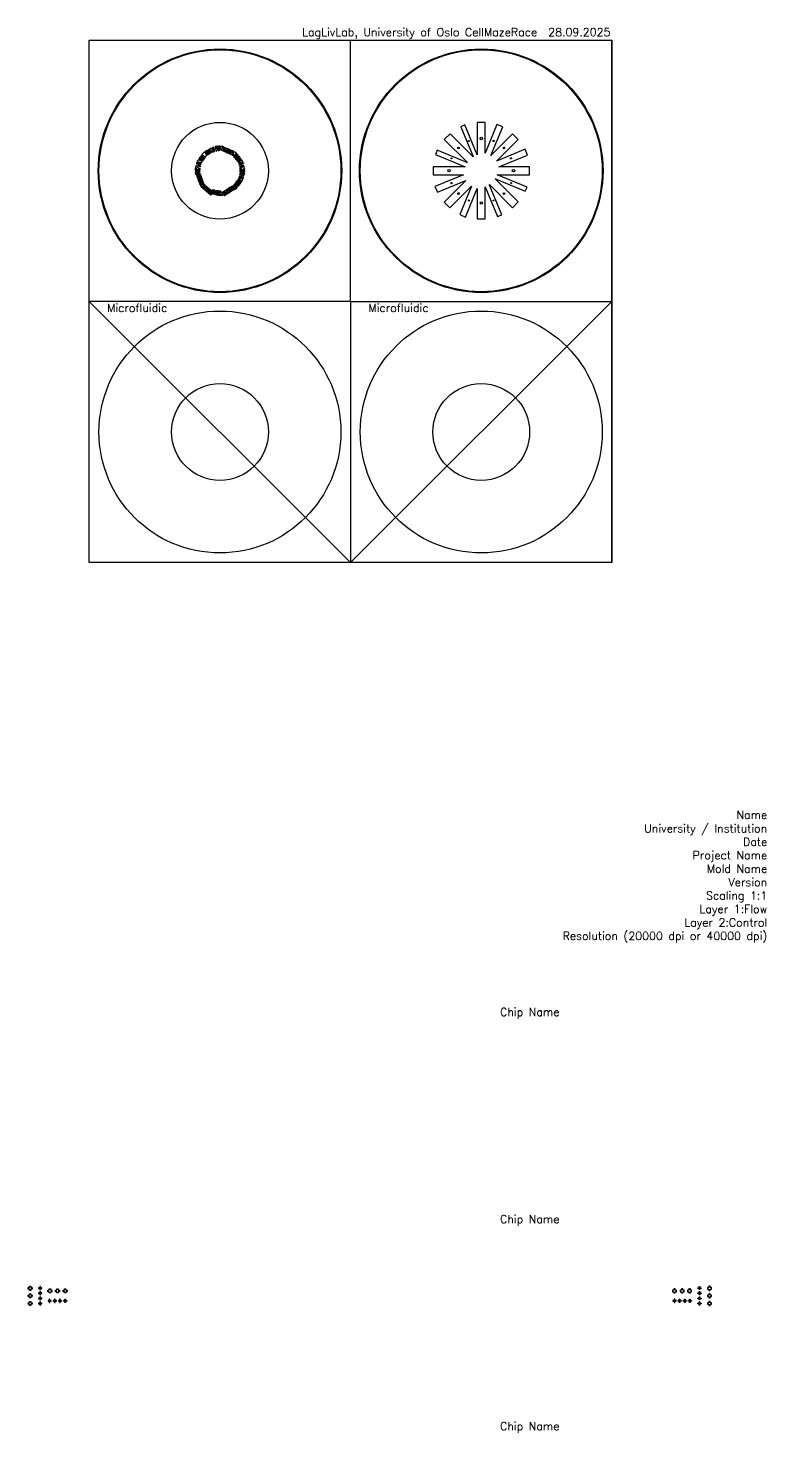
# Model space of a CAD drawing. Extents: x 6856 to 201593, y 33740 to 394177.
# Drawn here: x 109981 to 201593, y 33740 to 207962 of the extents above; entities that cross this region are included whole.
import ezdxf

# ---------------------------------------------------------------- set-up
doc = ezdxf.new("R2010")
doc.units = 13
doc.header["$MEASUREMENT"] = 0
doc.layers.add('Flow', color=7, linetype='Continuous')
doc.styles.add('Title', font='complex.shx', dxfattribs={"height": 1000})

msp = doc.modelspace()

# ---------------------------------------------------------------- linework, layer by layer
at = {"layer": 'Flow'}
for p, q in [((117572, 204472), (117572, 206472)), ((149972, 174072), (149972, 206472)), ((182372, 141672), (182372, 206472)), ((170061, 194868), (170768, 194161)), ((133547, 192987), (133587, 192987)), ((133775, 193017), (133835, 193017)), ((133855, 193269), (133855, 193143)), ((135669, 191818), (135668, 191817)), ((135703, 191775), (135701, 191773)), ((136327, 191776), (136236, 191896)), ((136408, 191668), (136408, 191669)), ((136408, 191668), (136425, 191647)), ((136424, 191646), (136425, 191647)), ((130773, 190168), (130899, 190168)), ((130997, 190889), (130997, 190889)), ((131025, 190247), (131025, 190187)), ((131055, 190475), (131055, 190436)), ((136489, 190475), (136489, 190436)), ((136520, 190247), (136520, 190187)), ((136771, 190168), (136645, 190168)), ((131322, 188659), (131263, 188636)), ((131402, 189501), (131461, 189524)), ((132166, 188203), (132206, 188252)), ((135669, 188726), (135668, 188727)), ((135685, 188748), (135685, 188749)), ((135703, 188769), (135701, 188770)), ((136327, 188768), (136236, 188648)), ((136408, 188876), (136408, 188875)), ((136424, 188898), (136425, 188897)), ((132512, 187431), (132472, 187383)), ((133547, 187557), (133587, 187557)), ((133775, 187527), (133835, 187527)), ((133855, 187275), (133855, 187401)), ((149972, 174072), (117572, 174072)), ((117572, 174072), (149972, 141672)), ((149972, 174072), (149972, 141672)), ((149972, 174072), (182372, 174072)), ((149972, 141672), (182372, 174072))]:
    msp.add_line(p, q, dxfattribs=at)
for points in [[(117572, 206472), (182372, 206472), (182372, 141672), (117572, 141672)], [(131321, 191942), (131321, 191942), (131403, 191885), (131327, 191776), (131245, 191833)], [(131545, 191435), (131526, 191408), (131341, 191536), (131317, 191553), (131432, 191717), (131456, 191700), (131360, 191564)], [(131627, 192121), (131560, 192026), (131526, 192050), (131507, 192022), (131420, 192083), (131506, 192206)], [(132035, 192405), (131916, 192596), (131887, 192578), (132007, 192387), (132023, 192362), (132192, 192468), (132176, 192493)], [(132298, 192276), (132411, 192347), (132411, 192347), (132358, 192432), (132245, 192361)], [(132684, 192518), (132606, 192643), (132507, 192581), (132529, 192546), (132501, 192528), (132557, 192438)], [(133607, 193312), (133607, 193259), (133672, 193259), (133672, 193216), (133641, 193216), (133641, 193150), (133530, 193150), (133530, 193222), (133575, 193222), (133575, 193288), (133528, 193288), (133528, 193307)], [(133617, 193312), (133617, 193269), (133682, 193269), (133682, 193206), (133651, 193206), (133651, 193089), (133703, 193089), (133703, 193145), (133845, 193145), (133845, 193260), (133806, 193260), (133806, 193165), (133738, 193165), (133738, 193316)], [(133874, 193315), (134082, 193303), (134112, 193289), (134099, 193260), (134104, 193258), (134105, 193261), (134124, 193252), (134121, 193245), (134119, 193246), (134113, 193233), (134111, 193234), (134100, 193208), (134096, 193210), (134077, 193168), (134074, 193169), (134045, 193105), (134036, 193109), (134004, 193036), (133997, 193040), (133959, 192954), (133955, 192956), (133923, 192885), (133919, 192887), (133897, 192838), (133878, 192846), (133641, 192769), (133641, 192830), (133721, 192830), (133721, 192893), (133835, 192893), (133835, 193017), (133776, 193017), (133776, 193135), (133855, 193135), (133855, 193270), (133796, 193270), (133796, 193175), (133748, 193175), (133748, 193316)], [(133982, 192822), (134254, 192701), (134246, 192682), (133974, 192804)], [(134139, 193277), (134117, 193287), (134106, 193264), (134125, 193255), (134127, 193260), (134130, 193258)], [(134159, 193200), (134156, 193193), (134119, 193210), (134122, 193217)], [(134123, 193220), (134161, 193203), (134167, 193217), (134128, 193235), (134125, 193228), (134126, 193227)], [(134185, 193257), (134164, 193266), (134150, 193234), (134145, 193236), (134147, 193240), (134131, 193248), (134128, 193242), (134131, 193241), (134129, 193238), (134168, 193220)], [(134159, 193268), (134142, 193276), (134133, 193257), (134135, 193256), (134132, 193251), (134148, 193243)], [(134336, 192642), (134367, 192710), (134307, 192737), (134277, 192669)], [(134390, 192700), (134457, 192670), (134427, 192602), (134359, 192632)], [(134516, 192741), (134539, 192731), (134511, 192667), (134534, 192657), (134562, 192720), (134583, 192710), (134517, 192562), (134449, 192592)], [(134686, 193034), (134737, 193011), (134723, 192982), (134724, 192982), (134718, 192968), (134667, 192991)], [(134697, 192482), (134675, 192492), (134685, 192515), (134704, 192507), (134702, 192502), (134705, 192501)], [(134717, 192473), (134700, 192480), (134708, 192499), (134710, 192499), (134712, 192504), (134728, 192497)], [(134743, 192461), (134722, 192471), (134736, 192503), (134732, 192505), (134730, 192500), (134714, 192508), (134716, 192513), (134719, 192512), (134720, 192516), (134759, 192498)], [(134746, 193010), (134725, 192963), (134721, 192965), (134742, 193012)], [(134729, 192532), (134766, 192515), (134760, 192501), (134721, 192519), (134724, 192525), (134726, 192524)], [(134753, 193006), (134731, 192958), (134728, 192960), (134749, 193008)], [(134768, 192518), (134771, 192526), (134734, 192542), (134730, 192535)], [(134758, 193003), (134738, 192957), (134735, 192959), (134755, 193004)], [(134764, 192999), (134745, 192956), (134741, 192957), (134761, 193001)], [(134930, 192903), (135202, 192782), (135211, 192800), (134938, 192922)], [(135301, 192760), (135271, 192692), (135211, 192719), (135241, 192787)], [(135244, 192238), (135295, 192216), (135308, 192245), (135308, 192245), (135315, 192259), (135263, 192282)], [(135294, 192682), (135361, 192652), (135391, 192720), (135324, 192750)], [(135301, 192210), (135322, 192257), (135318, 192258), (135297, 192211)], [(135309, 192208), (135331, 192255), (135327, 192257), (135306, 192209)], [(135316, 192205), (135336, 192251), (135333, 192252), (135312, 192207)], [(135322, 192204), (135341, 192247), (135338, 192248), (135319, 192205)], [(135348, 192561), (135371, 192550), (135399, 192613), (135422, 192603), (135394, 192541), (135416, 192531), (135482, 192680), (135414, 192710)], [(135496, 192044), (135592, 192117), (135570, 192146), (135589, 192161), (135620, 192120), (135696, 192177), (135681, 192196), (135706, 192215), (135746, 192162), (135694, 192123), (135723, 192086), (135687, 192059), (135664, 192090), (135628, 192063), (135656, 192026), (135616, 191995), (135639, 191965), (135586, 191925)], [(130730, 190406), (130773, 190406), (130773, 190341), (130836, 190341), (130836, 190372), (130952, 190372), (130952, 190320), (130897, 190320), (130897, 190178), (130781, 190178), (130781, 190217), (130877, 190217), (130877, 190285), (130726, 190285)], [(131272, 190149), (131273, 190382), (131212, 190382), (131212, 190301), (131149, 190301), (131149, 190187), (131025, 190187), (131025, 190247), (130907, 190247), (130907, 190168), (130771, 190168), (130771, 190227), (130867, 190227), (130867, 190275), (130726, 190275), (130727, 190149)], [(130730, 190416), (130783, 190416), (130783, 190351), (130826, 190351), (130826, 190382), (130892, 190382), (130892, 190493), (130820, 190493), (130820, 190447), (130754, 190447), (130754, 190494), (130735, 190494)], [(131222, 189906), (131051, 189841), (131080, 189767), (131082, 189768), (131092, 189741), (131212, 189787), (131221, 189763), (131221, 189763), (131249, 189689), (131356, 189730), (131318, 189829), (131260, 189806)], [(136264, 190475), (136489, 190475), (136489, 190436), (136531, 190436), (136531, 190320), (136582, 190320), (136582, 190382), (136642, 190382), (136642, 190503), (136734, 190503), (136734, 190457), (136780, 190457), (136780, 190504), (136808, 190504), (136802, 190569), (136772, 190738), (136759, 190791), (136415, 190652), (136237, 190609), (136249, 190560), (136261, 190512)], [(136815, 190406), (136772, 190406), (136772, 190341), (136708, 190341), (136708, 190372), (136592, 190372), (136592, 190320), (136648, 190320), (136648, 190178), (136763, 190178), (136763, 190217), (136667, 190217), (136667, 190285), (136818, 190285)], [(136814, 190416), (136762, 190416), (136762, 190351), (136718, 190351), (136718, 190382), (136652, 190382), (136652, 190493), (136724, 190493), (136724, 190447), (136790, 190447), (136790, 190494), (136809, 190494)], [(130887, 189694), (131056, 189758), (131027, 189832), (130859, 189768)], [(130900, 189661), (130897, 189667), (130964, 189693), (130977, 189659), (130888, 189625), (130878, 189653)], [(130918, 189614), (130984, 189639), (130988, 189630), (130987, 189630), (130997, 189605), (130997, 189605), (130997, 189605), (131020, 189614), (131020, 189614), (131099, 189644), (131126, 189573), (130936, 189501), (130923, 189534), (130945, 189542)], [(131226, 189681), (131226, 189680), (131233, 189661), (131363, 189711), (131370, 189693), (131393, 189701), (131402, 189678), (131411, 189654), (131421, 189627), (131460, 189523), (131402, 189501), (131363, 189604), (130955, 189449), (130945, 189477), (131352, 189631), (131343, 189655), (131152, 189583), (131101, 189717), (131198, 189754)], [(131014, 189359), (131183, 189423), (131154, 189498), (130986, 189434)], [(131066, 189731), (130987, 189701), (131010, 189639), (131089, 189669)], [(131005, 189319), (131015, 189291), (131018, 189292), (131104, 189324), (131091, 189358), (131024, 189333), (131027, 189327)], [(131045, 189280), (131111, 189305), (131115, 189296), (131114, 189295), (131124, 189271), (131124, 189271), (131124, 189271), (131147, 189280), (131147, 189280), (131226, 189310), (131253, 189239), (131063, 189166), (131050, 189200), (131072, 189208)], [(131193, 189397), (131114, 189367), (131138, 189304), (131216, 189334)], [(131188, 189081), (131358, 189146), (131387, 189071), (131384, 189071), (131394, 189044), (131274, 188998), (131283, 188974), (131283, 188974), (131311, 188901), (131205, 188860), (131167, 188959), (131226, 188981)], [(131349, 189572), (131178, 189507), (131207, 189433), (131209, 189434), (131219, 189407), (131339, 189453), (131348, 189429), (131348, 189429), (131376, 189355), (131483, 189395), (131445, 189494), (131387, 189472)], [(131334, 188909), (131335, 188910), (131342, 188891), (131212, 188841), (131219, 188823), (131196, 188814), (131205, 188791), (131214, 188767), (131225, 188740), (131264, 188637), (131322, 188659), (131283, 188762), (131691, 188917), (131680, 188944), (131273, 188789), (131263, 188813), (131454, 188886), (131403, 189020), (131306, 188983)], [(131315, 188747), (131485, 188811), (131514, 188737), (131511, 188736), (131521, 188710), (131401, 188664), (131410, 188640), (131410, 188640), (131438, 188566), (131332, 188526), (131294, 188625), (131353, 188647)], [(131822, 188569), (131807, 188609), (131400, 188455), (131391, 188479), (131582, 188551), (131530, 188686), (131433, 188649), (131461, 188575), (131462, 188575), (131469, 188556), (131339, 188507), (131346, 188489), (131323, 188480), (131357, 188392), (131504, 188185), (131527, 188166), (131805, 188502), (131890, 188431), (131930, 188480), (131845, 188550)], [(131579, 189144), (131411, 189080), (131382, 189155), (131551, 189219)], [(131421, 189054), (131500, 189084), (131523, 189021), (131445, 188991)], [(131609, 189065), (131543, 189040), (131546, 189030), (131547, 189030), (131556, 189005), (131556, 189005), (131556, 189005), (131533, 188997), (131533, 188997), (131454, 188967), (131481, 188896), (131671, 188968), (131658, 189001), (131636, 188993)], [(131706, 188810), (131538, 188746), (131509, 188821), (131678, 188885)], [(131591, 189112), (131589, 189118), (131522, 189093), (131535, 189059), (131624, 189092), (131613, 189120)], [(131548, 188720), (131627, 188750), (131651, 188687), (131572, 188657)], [(131623, 188117), (131738, 188256), (131677, 188306), (131562, 188168)], [(131736, 188730), (131670, 188705), (131673, 188696), (131674, 188696), (131683, 188671), (131683, 188671), (131683, 188671), (131660, 188662), (131660, 188662), (131581, 188632), (131608, 188561), (131798, 188633), (131785, 188667), (131763, 188658)], [(131740, 188786), (131751, 188758), (131748, 188757), (131662, 188725), (131649, 188758), (131716, 188784), (131718, 188778)], [(131689, 188063), (131734, 188117), (131742, 188111), (131742, 188111), (131762, 188094), (131762, 188094), (131762, 188094), (131778, 188113), (131778, 188113), (131832, 188178), (131890, 188129), (131761, 187973), (131733, 187996), (131748, 188014)], [(131809, 188467), (131693, 188326), (131754, 188275), (131756, 188277), (131778, 188259), (131860, 188358), (131879, 188342), (131879, 188342), (131940, 188292), (132013, 188379), (131931, 188447), (131891, 188399)], [(131760, 188238), (131706, 188172), (131757, 188130), (131811, 188195)], [(131925, 188273), (131924, 188272), (131940, 188259), (132029, 188366), (132043, 188354), (132059, 188373), (132078, 188357), (132098, 188340), (132120, 188322), (132205, 188251), (132166, 188203), (132081, 188274), (131802, 187938), (131780, 187957), (132058, 188292), (132039, 188309), (131908, 188151), (131797, 188243), (131864, 188323)], [(132085, 188239), (131968, 188098), (132030, 188047), (132031, 188049), (132053, 188031), (132135, 188130), (132155, 188114), (132155, 188114), (132216, 188063), (132288, 188151), (132207, 188219), (132167, 188171)], [(134773, 188025), (135027, 188182), (135016, 188199), (134763, 188042)], [(135100, 188251), (135139, 188188), (135084, 188153), (135044, 188217)], [(135161, 188201), (135223, 188240), (135184, 188303), (135121, 188264)], [(135291, 188177), (135313, 188191), (135277, 188250), (135298, 188263), (135334, 188205), (135354, 188217), (135268, 188355), (135205, 188316)], [(135496, 188500), (135592, 188427), (135570, 188398), (135589, 188383), (135620, 188424), (135696, 188366), (135681, 188348), (135706, 188329), (135746, 188381), (135694, 188421), (135723, 188458), (135687, 188485), (135664, 188454), (135628, 188481), (135656, 188518), (135616, 188549), (135639, 188579), (135586, 188619)], [(131650, 188095), (131645, 188099), (131690, 188154), (131718, 188131), (131658, 188058), (131635, 188077)], [(131898, 187889), (132013, 188027), (131952, 188078), (131837, 187940)], [(131910, 187848), (131933, 187829), (131935, 187832), (131994, 187902), (131966, 187926), (131920, 187871), (131925, 187867)], [(131964, 187835), (132009, 187889), (132017, 187883), (132017, 187882), (132037, 187866), (132038, 187866), (132038, 187866), (132053, 187885), (132053, 187885), (132107, 187950), (132166, 187901), (132036, 187745), (132009, 187768), (132024, 187786)], [(132035, 188009), (131981, 187944), (132033, 187902), (132087, 187967)], [(132187, 187732), (132303, 187873), (132364, 187822), (132363, 187820), (132385, 187802), (132303, 187703), (132322, 187686), (132322, 187686), (132383, 187636), (132310, 187548), (132229, 187616), (132269, 187664)], [(132496, 187980), (132381, 187842), (132320, 187892), (132434, 188031)], [(132399, 187655), (132399, 187656), (132415, 187643), (132326, 187535), (132341, 187523), (132325, 187504), (132345, 187488), (132365, 187472), (132387, 187453), (132472, 187383), (132512, 187431), (132427, 187502), (132705, 187837), (132682, 187855), (132405, 187520), (132385, 187536), (132515, 187694), (132404, 187785), (132338, 187705)], [(132403, 187824), (132456, 187889), (132508, 187846), (132454, 187781)], [(132462, 187504), (132579, 187644), (132640, 187594), (132638, 187592), (132660, 187574), (132578, 187475), (132598, 187458), (132598, 187458), (132659, 187408), (132586, 187320), (132504, 187388), (132544, 187436)], [(132522, 187958), (132517, 187962), (132472, 187907), (132500, 187884), (132560, 187957), (132538, 187976)], [(132561, 187926), (132516, 187871), (132524, 187865), (132524, 187865), (132544, 187848), (132544, 187848), (132544, 187848), (132528, 187829), (132528, 187829), (132475, 187764), (132533, 187715), (132663, 187872), (132635, 187895), (132620, 187876)], [(132771, 187752), (132656, 187614), (132595, 187664), (132710, 187803)], [(133454, 187244), (133382, 187251), (133329, 187264), (133468, 187607), (133511, 187786), (133547, 187782), (133547, 187557), (133586, 187557), (133586, 187515), (133703, 187515), (133703, 187464), (133641, 187464), (133641, 187404), (133520, 187404), (133520, 187312), (133565, 187312), (133565, 187266), (133518, 187266), (133518, 187238)], [(134019, 187581), (133998, 187568), (134012, 187546), (134029, 187557), (134027, 187562), (134030, 187563)], [(134038, 187593), (134022, 187583), (134032, 187565), (134034, 187566), (134037, 187561), (134052, 187570)], [(134061, 187607), (134042, 187595), (134061, 187566), (134056, 187563), (134054, 187567), (134039, 187558), (134042, 187552), (134044, 187554), (134046, 187551), (134083, 187573)], [(134057, 187536), (134092, 187557), (134084, 187570), (134048, 187548), (134052, 187542), (134053, 187543)], [(134094, 187555), (134098, 187548), (134064, 187526), (134059, 187533)], [(134307, 187195), (134560, 187353), (134571, 187335), (134318, 187178)], [(134528, 187897), (134575, 187926), (134592, 187898), (134592, 187899), (134601, 187886), (134553, 187856)], [(134655, 187387), (134616, 187450), (134560, 187416), (134600, 187353)], [(134581, 187933), (134608, 187889), (134604, 187887), (134577, 187930)], [(134588, 187936), (134616, 187892), (134612, 187889), (134585, 187934)], [(134594, 187939), (134621, 187897), (134617, 187895), (134591, 187937)], [(134600, 187941), (134625, 187901), (134622, 187899), (134597, 187940)], [(134637, 187464), (134700, 187502), (134739, 187439), (134676, 187400)], [(134674, 187591), (134696, 187605), (134733, 187546), (134754, 187559), (134718, 187617), (134738, 187630), (134823, 187491), (134760, 187452)], [(134990, 187595), (134970, 187582), (134956, 187604), (134974, 187615), (134977, 187611), (134979, 187613)], [(135000, 187674), (134996, 187681), (134961, 187659), (134966, 187653)], [(134967, 187650), (135002, 187671), (135010, 187658), (134974, 187636), (134970, 187642), (134972, 187643)], [(135033, 187621), (135014, 187610), (134995, 187639), (134991, 187637), (134994, 187633), (134979, 187623), (134975, 187629), (134978, 187630), (134976, 187633), (135012, 187656)], [(135010, 187607), (134993, 187597), (134982, 187614), (134984, 187615), (134981, 187621), (134995, 187630)], [(135500, 187911), (135547, 187940), (135530, 187967), (135530, 187967), (135522, 187980), (135475, 187951)], [(135556, 187942), (135528, 187986), (135525, 187983), (135552, 187940)], [(135562, 187947), (135534, 187992), (135531, 187989), (135558, 187945)], [(135567, 187951), (135541, 187993), (135538, 187992), (135564, 187949)], [(135572, 187955), (135547, 187996), (135544, 187994), (135569, 187953)], [(110321, 51759), (110481, 51759), (110481, 51579), (110321, 51579), (110321, 51419), (110141, 51419), (110141, 51579), (109981, 51579), (109981, 51759), (110141, 51759), (110141, 51919), (110321, 51919)], [(110321, 50819), (110481, 50819), (110481, 50639), (110321, 50639), (110321, 50479), (110141, 50479), (110141, 50639), (109981, 50639), (109981, 50819), (110141, 50819), (110141, 50979), (110321, 50979)], [(111431, 51748), (111271, 51748), (111271, 51668), (111431, 51668), (111431, 51508), (111511, 51508), (111511, 51668), (111670, 51668), (111670, 51748), (111511, 51748), (111511, 51908), (111431, 51908)], [(111431, 51108), (111271, 51108), (111271, 51028), (111431, 51028), (111431, 50868), (111511, 50868), (111511, 51028), (111670, 51028), (111670, 51108), (111511, 51108), (111511, 51268), (111431, 51268)], [(111431, 50468), (111271, 50468), (111271, 50388), (111431, 50388), (111431, 50228), (111511, 50228), (111511, 50388), (111670, 50388), (111670, 50468), (111511, 50468), (111511, 50628), (111431, 50628)], [(112603, 51434), (112603, 51594), (112783, 51594), (112783, 51434), (112943, 51434), (112943, 51254), (112783, 51254), (112783, 51094), (112603, 51094), (112603, 51254), (112443, 51254), (112443, 51434)], [(113543, 51434), (113543, 51594), (113723, 51594), (113723, 51434), (113883, 51434), (113883, 51254), (113723, 51254), (113723, 51094), (113543, 51094), (113543, 51254), (113383, 51254), (113383, 51434)], [(114483, 51434), (114483, 51594), (114662, 51594), (114662, 51434), (114822, 51434), (114822, 51254), (114662, 51254), (114662, 51094), (114483, 51094), (114483, 51254), (114323, 51254), (114323, 51434)], [(190223, 51434), (190223, 51594), (190043, 51594), (190043, 51434), (189883, 51434), (189883, 51254), (190043, 51254), (190043, 51094), (190223, 51094), (190223, 51254), (190383, 51254), (190383, 51434)], [(191163, 51434), (191163, 51594), (190983, 51594), (190983, 51434), (190823, 51434), (190823, 51254), (190983, 51254), (190983, 51094), (191163, 51094), (191163, 51254), (191323, 51254), (191323, 51434)], [(192103, 51434), (192103, 51594), (191923, 51594), (191923, 51434), (191763, 51434), (191763, 51254), (191923, 51254), (191923, 51094), (192103, 51094), (192103, 51254), (192263, 51254), (192263, 51434)], [(193275, 51748), (193435, 51748), (193435, 51668), (193275, 51668), (193275, 51508), (193195, 51508), (193195, 51668), (193035, 51668), (193035, 51748), (193195, 51748), (193195, 51908), (193275, 51908)], [(193275, 51108), (193435, 51108), (193435, 51028), (193275, 51028), (193275, 50868), (193195, 50868), (193195, 51028), (193035, 51028), (193035, 51108), (193195, 51108), (193195, 51268), (193275, 51268)], [(193275, 50468), (193435, 50468), (193435, 50388), (193275, 50388), (193275, 50228), (193195, 50228), (193195, 50388), (193035, 50388), (193035, 50468), (193195, 50468), (193195, 50628), (193275, 50628)], [(194385, 51759), (194225, 51759), (194225, 51579), (194385, 51579), (194385, 51419), (194565, 51419), (194565, 51579), (194725, 51579), (194725, 51759), (194565, 51759), (194565, 51919), (194385, 51919)], [(194385, 50819), (194225, 50819), (194225, 50639), (194385, 50639), (194385, 50479), (194565, 50479), (194565, 50639), (194725, 50639), (194725, 50819), (194565, 50819), (194565, 50979), (194385, 50979)], [(110321, 49879), (110481, 49879), (110481, 49699), (110321, 49699), (110321, 49539), (110141, 49539), (110141, 49699), (109981, 49699), (109981, 49879), (110141, 49879), (110141, 50039), (110321, 50039)], [(111431, 49828), (111271, 49828), (111271, 49748), (111431, 49748), (111431, 49588), (111511, 49588), (111511, 49748), (111670, 49748), (111670, 49828), (111511, 49828), (111511, 49988), (111431, 49988)], [(112693, 50153), (112693, 50313), (112613, 50313), (112613, 50153), (112453, 50153), (112453, 50073), (112613, 50073), (112613, 49913), (112693, 49913), (112693, 50073), (112853, 50073), (112853, 50153)], [(113333, 50153), (113333, 50313), (113253, 50313), (113253, 50153), (113093, 50153), (113093, 50073), (113253, 50073), (113253, 49913), (113333, 49913), (113333, 50073), (113493, 50073), (113493, 50153)], [(113973, 50153), (113973, 50313), (113893, 50313), (113893, 50153), (113733, 50153), (113733, 50073), (113893, 50073), (113893, 49913), (113973, 49913), (113973, 50073), (114133, 50073), (114133, 50153)], [(114533, 50153), (114533, 50313), (114612, 50313), (114612, 50153), (114772, 50153), (114772, 50073), (114612, 50073), (114612, 49913), (114533, 49913), (114533, 50073), (114373, 50073), (114373, 50153)], [(190173, 50153), (190173, 50313), (190093, 50313), (190093, 50153), (189933, 50153), (189933, 50073), (190093, 50073), (190093, 49913), (190173, 49913), (190173, 50073), (190333, 50073), (190333, 50153)], [(190733, 50153), (190733, 50313), (190813, 50313), (190813, 50153), (190973, 50153), (190973, 50073), (190813, 50073), (190813, 49913), (190733, 49913), (190733, 50073), (190573, 50073), (190573, 50153)], [(191373, 50153), (191373, 50313), (191453, 50313), (191453, 50153), (191613, 50153), (191613, 50073), (191453, 50073), (191453, 49913), (191373, 49913), (191373, 50073), (191213, 50073), (191213, 50153)], [(192013, 50153), (192013, 50313), (192093, 50313), (192093, 50153), (192253, 50153), (192253, 50073), (192093, 50073), (192093, 49913), (192013, 49913), (192013, 50073), (191853, 50073), (191853, 50153)], [(193275, 49828), (193435, 49828), (193435, 49748), (193275, 49748), (193275, 49588), (193195, 49588), (193195, 49748), (193035, 49748), (193035, 49828), (193195, 49828), (193195, 49988), (193275, 49988)], [(194385, 49879), (194225, 49879), (194225, 49699), (194385, 49699), (194385, 49539), (194565, 49539), (194565, 49699), (194725, 49699), (194725, 49879), (194565, 49879), (194565, 50039), (194385, 50039)]]:
    msp.add_lwpolyline(points, close=True, dxfattribs=at)
for points in [[(162283, 185676), (164976, 188369), (163510, 184830), (164225, 184534), (165672, 188089), (165672, 184293), (166672, 184293), (166672, 188293), (168203, 184597), (168711, 184808), (167180, 188503), (167188, 188549), (170046, 185691), (170754, 186398), (167895, 189256), (167941, 189264), (171636, 187733), (171847, 188241), (168151, 189772), (172151, 189772), (172151, 190772), (168355, 190772), (171910, 192219), (171614, 192934), (168075, 191468), (170768, 194161), (170061, 194868), (167368, 192175), (168834, 195714), (168119, 196010), (166672, 192455), (166672, 196251), (165672, 196251), (165672, 192251), (164141, 195947), (163633, 195736), (165164, 192041), (165156, 191995), (162298, 194853), (161591, 194146), (164449, 191288), (164403, 191280), (160708, 192811), (160497, 192303), (164193, 190772), (160193, 190772), (160193, 189772), (163989, 189772), (160434, 188325), (160730, 187610), (164269, 189076), (161576, 186383), (162283, 185676), (161576, 186383)], [(131616, 191492), (131507, 191568), (131584, 191678), (131392, 191811), (131450, 191893), (131340, 191970), (131340, 191970), (131401, 192056), (131515, 191976), (131534, 192003), (131561, 191984), (131542, 191957), (131570, 191938), (131608, 191992), (131587, 192007), (131673, 192130), (131851, 192005), (131803, 191937), (131680, 192023), (131585, 191887), (131557, 191906), (131491, 191810), (131613, 191724), (131661, 191792), (131689, 191773), (131646, 191712), (131729, 191653), (131616, 191492)], [(131948, 192647), (132037, 192505), (132150, 192576), (132256, 192407), (132199, 192371), (132270, 192258), (132085, 192142), (131988, 192023), (131748, 191681), (131692, 191720), (131735, 191781), (131653, 191839), (131605, 191770), (131537, 191818), (131566, 191859), (131593, 191840), (131688, 191977), (131811, 191891), (131897, 192014), (131665, 192176), (131646, 192149), (131525, 192233), (131578, 192310), (131820, 192566), (131948, 192647)], [(131976, 192664), (132047, 192551), (132160, 192622), (132284, 192425), (132369, 192478), (132440, 192365), (132440, 192365), (132529, 192421), (132455, 192539), (132483, 192557), (132465, 192585), (132437, 192567), (132419, 192595), (132476, 192631), (132489, 192610), (132616, 192689), (132501, 192873), (132430, 192829), (132510, 192701), (132369, 192613), (132387, 192585), (132288, 192523), (132208, 192650), (132279, 192694), (132261, 192722), (132197, 192682), (132143, 192769), (131976, 192664)], [(133547, 192762), (133547, 192987), (133586, 192987), (133586, 193029), (133703, 193029), (133703, 193079), (133641, 193079), (133641, 193140), (133520, 193140), (133520, 193232), (133565, 193232), (133565, 193278), (133518, 193278), (133518, 193306), (133454, 193300), (133329, 193280), (133468, 192937), (133511, 192758)], [(133631, 192768), (133631, 192840), (133711, 192840), (133711, 192903), (133825, 192903), (133825, 193007), (133776, 193007), (133776, 192947), (133654, 192947), (133654, 192891), (133586, 192891), (133586, 192977), (133557, 192977), (133557, 192763)], [(135852, 192085), (135807, 192051), (135789, 192074), (135779, 192066), (135770, 192059), (135760, 192072), (135696, 192023), (135659, 192072), (135646, 192061), (135680, 192016), (135647, 191991), (135671, 191959), (135601, 191905), (135612, 191891), (135656, 191834), (135746, 191902), (135717, 191940), (135827, 192023), (135851, 191991), (135910, 192036), (135875, 192082), (135907, 192106), (135862, 192166), (135882, 192181), (135905, 192150), (135925, 192165), (135947, 192136), (136014, 192187), (135969, 192247), (135902, 192196), (135869, 192239), (135863, 192234), (135879, 192213), (135829, 192176), (135849, 192150), (135819, 192127), (135852, 192084)], [(135685, 191796), (135784, 191871), (135807, 191841), (135839, 191865), (135816, 191896), (135858, 191927), (135880, 191898), (135921, 191930), (135899, 191959), (135951, 191998), (135973, 191970), (136016, 192003), (135962, 192073), (136006, 192107), (136037, 192066), (136081, 192099), (136027, 192172), (135907, 192081), (135942, 192035), (135847, 191962), (135827, 191988), (135756, 191934), (135780, 191902), (135669, 191818), (135685, 191795), (135685, 191796)], [(135766, 192371), (135835, 192423), (135954, 192267), (135896, 192223), (135864, 192265), (135836, 192244), (135854, 192219), (135816, 192190), (135783, 192234), (135753, 192211), (135681, 192306), (135707, 192325), (135746, 192274), (135799, 192315), (135762, 192365)], [(135702, 191775), (135778, 191832), (135796, 191809), (135869, 191864), (135847, 191893), (135855, 191899), (135877, 191870), (135942, 191919), (135960, 191933), (135942, 191956), (135948, 191960), (135965, 191938), (136049, 192002), (136005, 192060), (136013, 192067), (136041, 192031), (136099, 192076), (136223, 191912), (136146, 191853), (136074, 191947), (136043, 191924), (136093, 191857), (136069, 191839), (136091, 191810), (136043, 191773), (135973, 191864), (135958, 191853), (136019, 191772), (135987, 191747), (135938, 191811), (135888, 191774), (135927, 191722), (135893, 191696), (135854, 191746), (135770, 191682), (135701, 191773)], [(135772, 192160), (135750, 192189), (135778, 192210), (135818, 192158), (135787, 192134), (135822, 192088), (135803, 192074), (135750, 192144), (135772, 192160)], [(135766, 192371), (135760, 192366), (135762, 192365)], [(135849, 191723), (135779, 191670), (135898, 191514), (135956, 191558), (135924, 191600), (135952, 191622), (135971, 191597), (136009, 191626), (135976, 191670), (136006, 191693), (135934, 191787), (135908, 191768), (135947, 191716), (135893, 191676), (135856, 191725)], [(135849, 191723), (135854, 191727), (135856, 191725)], [(136101, 191564), (136146, 191598), (136128, 191621), (136138, 191629), (136147, 191636), (136138, 191648), (136202, 191697), (136165, 191745), (136179, 191756), (136214, 191710), (136247, 191735), (136271, 191704), (136341, 191757), (136352, 191743), (136395, 191684), (136306, 191616), (136277, 191654), (136167, 191571), (136191, 191539), (136132, 191495), (136098, 191540), (136066, 191516), (136021, 191576), (136001, 191560), (136024, 191530), (136004, 191514), (136026, 191486), (135959, 191434), (135913, 191494), (135981, 191545), (135948, 191588), (135954, 191593), (135970, 191572), (136020, 191609), (136039, 191584), (136069, 191607), (136101, 191564)], [(136424, 191646), (136326, 191571), (136348, 191541), (136316, 191517), (136293, 191547), (136251, 191516), (136273, 191487), (136231, 191455), (136209, 191484), (136158, 191445), (136179, 191416), (136136, 191384), (136082, 191454), (136038, 191421), (136069, 191380), (136025, 191346), (135970, 191418), (136090, 191509), (136125, 191463), (136220, 191536), (136201, 191561), (136272, 191615), (136296, 191584), (136408, 191668)], [(136050, 191660), (136028, 191689), (136000, 191668), (136040, 191615), (136071, 191639), (136106, 191593), (136124, 191608), (136071, 191677), (136050, 191661)], [(136236, 191896), (136139, 191822), (136117, 191851), (136098, 191837), (136129, 191796), (136054, 191739), (136040, 191758), (136015, 191739), (136055, 191686), (136106, 191726), (136135, 191688), (136170, 191715), (136146, 191746), (136182, 191773), (136210, 191736), (136251, 191767), (136274, 191737), (136327, 191776)], [(130728, 190139), (131272, 190139), (131274, 190110), (130729, 190110), (130729, 190139)], [(131280, 190475), (131055, 190475), (131055, 190436), (131013, 190436), (131013, 190320), (130962, 190320), (130962, 190382), (130902, 190382), (130902, 190503), (130810, 190503), (130810, 190457), (130764, 190457), (130764, 190504), (130736, 190504), (130742, 190569), (130772, 190738), (130785, 190791), (131129, 190652), (131307, 190609), (131295, 190560), (131284, 190512)], [(131284, 189989), (131294, 189961), (131334, 189858), (131275, 189836), (131236, 189939), (130828, 189784), (130817, 189812), (130742, 189932), (130737, 189990), (131284, 189990)], [(131274, 190392), (131202, 190392), (131202, 190311), (131139, 190311), (131139, 190197), (131035, 190197), (131035, 190247), (131095, 190247), (131095, 190369), (131151, 190369), (131151, 190436), (131065, 190436), (131065, 190465), (131279, 190465)], [(136261, 189990), (136807, 189990), (136802, 189932), (136784, 189855), (136771, 189801), (136427, 189941), (136249, 189984), (136261, 189990)], [(136270, 190392), (136342, 190392), (136342, 190311), (136406, 190311), (136406, 190197), (136510, 190197), (136510, 190247), (136449, 190247), (136449, 190369), (136393, 190369), (136393, 190436), (136479, 190436), (136479, 190465), (136265, 190465)], [(136817, 190139), (136272, 190139), (136270, 190110), (136815, 190110), (136815, 190139)], [(136817, 190275), (136817, 190149), (136272, 190149), (136271, 190382), (136332, 190382), (136332, 190301), (136396, 190301), (136396, 190187), (136520, 190187), (136520, 190247), (136638, 190247), (136638, 190168), (136773, 190168), (136773, 190227), (136677, 190227), (136677, 190275), (136819, 190275)], [(131087, 189102), (131072, 189142), (131479, 189297), (131470, 189321), (131279, 189249), (131228, 189383), (131325, 189420), (131353, 189346), (131353, 189346), (131360, 189327), (131490, 189376), (131497, 189358), (131520, 189367), (131553, 189279), (131564, 189251), (131156, 189096), (131195, 188993), (131136, 188971), (131097, 189074), (131086, 189102)], [(135618, 188383), (135595, 188354), (135571, 188372), (135521, 188306), (135489, 188330), (135561, 188424), (135483, 188483), (135380, 188366), (135451, 188197), (135532, 188197), (135666, 188004), (135826, 188109), (135742, 188173), (135780, 188223), (135746, 188249), (135707, 188198), (135657, 188235), (135706, 188300), (135673, 188325), (135612, 188244), (135596, 188255), (135666, 188347), (135617, 188384)], [(135852, 188459), (135807, 188493), (135789, 188470), (135779, 188478), (135770, 188485), (135760, 188472), (135696, 188521), (135659, 188472), (135646, 188483), (135680, 188528), (135647, 188553), (135671, 188585), (135601, 188639), (135612, 188652), (135656, 188710), (135746, 188642), (135717, 188604), (135827, 188521), (135851, 188552), (135910, 188508), (135875, 188462), (135907, 188438), (135862, 188378), (135882, 188363), (135905, 188394), (135925, 188379), (135947, 188408), (136014, 188357), (135969, 188297), (135902, 188348), (135869, 188305), (135863, 188310), (135879, 188331), (135829, 188368), (135849, 188394), (135819, 188416), (135852, 188460)], [(135669, 188726), (135685, 188748), (135784, 188673), (135807, 188703), (135839, 188678), (135816, 188648), (135858, 188617), (135880, 188645), (135921, 188614), (135899, 188585), (135951, 188546), (135973, 188574), (136016, 188541), (135962, 188471), (136006, 188437), (136037, 188478), (136081, 188445), (136027, 188372), (135907, 188463), (135942, 188509), (135847, 188581), (135827, 188556), (135756, 188610), (135780, 188642), (135669, 188726)], [(135766, 188173), (135835, 188121), (135954, 188277), (135896, 188321), (135864, 188279), (135836, 188300), (135854, 188325), (135816, 188354), (135783, 188310), (135753, 188333), (135681, 188238), (135707, 188218), (135746, 188270), (135799, 188229), (135762, 188179)], [(135701, 188770), (135770, 188862), (135854, 188798), (135893, 188848), (135927, 188822), (135888, 188770), (135938, 188733), (135987, 188797), (136019, 188772), (135958, 188691), (135973, 188679), (136043, 188771), (136091, 188734), (136069, 188705), (136093, 188686), (136043, 188620), (136074, 188597), (136146, 188691), (136223, 188632), (136099, 188468), (136041, 188513), (136013, 188477), (136005, 188484), (136049, 188542), (135965, 188606), (135948, 188584), (135942, 188588), (135960, 188611), (135942, 188624), (135877, 188674), (135855, 188645), (135847, 188651), (135869, 188680), (135796, 188735), (135778, 188712), (135702, 188769)], [(135772, 188384), (135750, 188355), (135778, 188334), (135818, 188386), (135787, 188410), (135822, 188455), (135803, 188470), (135750, 188400), (135772, 188384)], [(135766, 188173), (135760, 188178), (135762, 188179)], [(135849, 188821), (135779, 188874), (135898, 189030), (135956, 188986), (135924, 188944), (135952, 188922), (135971, 188947), (136009, 188918), (135976, 188874), (136006, 188851), (135934, 188756), (135908, 188776), (135947, 188827), (135893, 188868), (135856, 188819)], [(135849, 188821), (135854, 188817), (135856, 188819)], [(136101, 188980), (136146, 188946), (136128, 188923), (136138, 188915), (136147, 188908), (136138, 188896), (136202, 188847), (136165, 188799), (136179, 188788), (136214, 188834), (136247, 188809), (136271, 188840), (136341, 188787), (136352, 188801), (136395, 188860), (136306, 188928), (136277, 188889), (136167, 188973), (136191, 189005), (136132, 189049), (136098, 189004), (136066, 189028), (136021, 188968), (136001, 188983), (136024, 189014), (136004, 189029), (136026, 189058), (135959, 189109), (135913, 189050), (135981, 188999), (135948, 188956), (135954, 188951), (135970, 188972), (136020, 188934), (136039, 188960), (136069, 188937), (136101, 188980)], [(135970, 189126), (136090, 189035), (136125, 189081), (136220, 189008), (136201, 188983), (136272, 188929), (136296, 188960), (136408, 188876)], [(136050, 188884), (136028, 188855), (136000, 188876), (136040, 188929), (136071, 188905), (136106, 188951), (136124, 188936), (136071, 188867), (136050, 188883)], [(136236, 188648), (136139, 188721), (136117, 188692), (136098, 188707), (136129, 188748), (136054, 188805), (136040, 188786), (136015, 188805), (136055, 188858), (136106, 188818), (136135, 188856), (136170, 188829), (136146, 188798), (136182, 188771), (136210, 188808), (136251, 188777), (136274, 188807), (136327, 188768)], [(136424, 188898), (136326, 188973), (136348, 189002), (136316, 189027), (136293, 188997), (136251, 189028), (136273, 189057), (136231, 189089), (136209, 189060), (136158, 189099), (136179, 189128), (136136, 189160), (136082, 189090), (136038, 189123), (136069, 189164), (136025, 189198)], [(132089, 187701), (132056, 187729), (132334, 188064), (132314, 188080), (132184, 187923), (132073, 188015), (132139, 188095), (132200, 188045), (132199, 188044), (132215, 188031), (132304, 188138), (132319, 188126), (132334, 188145), (132407, 188085), (132430, 188066), (132151, 187730), (132236, 187659), (132196, 187611), (132111, 187681), (132088, 187700)], [(133607, 187232), (133607, 187285), (133672, 187285), (133672, 187328), (133641, 187328), (133641, 187394), (133530, 187394), (133530, 187322), (133575, 187322), (133575, 187256), (133528, 187256), (133528, 187237)], [(133631, 187776), (133631, 187704), (133711, 187704), (133711, 187641), (133825, 187641), (133825, 187537), (133776, 187537), (133776, 187597), (133654, 187597), (133654, 187653), (133586, 187653), (133586, 187567), (133557, 187567), (133557, 187781)], [(133617, 187232), (133617, 187275), (133682, 187275), (133682, 187338), (133651, 187338), (133651, 187454), (133703, 187454), (133703, 187399), (133845, 187399), (133845, 187283), (133806, 187283), (133806, 187379), (133738, 187379), (133738, 187228)], [(133641, 187775), (133641, 187714), (133721, 187714), (133721, 187651), (133835, 187651), (133835, 187527), (133776, 187527), (133776, 187409), (133855, 187409), (133855, 187273), (133796, 187273), (133796, 187369), (133748, 187369), (133748, 187228), (134082, 187241), (134112, 187255), (134099, 187283), (134104, 187285), (134105, 187283), (134124, 187292), (134121, 187299), (134119, 187298), (134113, 187311), (134111, 187310), (134100, 187336), (134096, 187334), (134077, 187376), (134074, 187375), (134045, 187439), (134036, 187435), (134004, 187508), (133997, 187504), (133959, 187589), (133955, 187588), (133923, 187659), (133919, 187657), (133897, 187706), (133874, 187774)]]:
    msp.add_lwpolyline(points, dxfattribs=at)
for points in [[(131537, 191669), (131373, 191784), (131335, 191729), (131226, 191806), (131101, 191627), (130945, 191457), (130936, 191418), (131025, 191397, 0.3636364), (131114, 191375), (131293, 191333, 0.3636364), (131382, 191311), (131471, 191290), (131480, 191329), (131510, 191340), (131597, 191465), (131461, 191560)], [(132791, 193151), (132812, 193062, 0.3636364), (132833, 192972), (132876, 192794, 0.3636364), (132898, 192705), (132919, 192616), (132962, 192626), (132946, 192693), (132914, 192827, 0.3636364), (132882, 192960), (132833, 193161)], [(133009, 193203), (133000, 193201), (132967, 193193), (132983, 193126), (133015, 192993, 0.3636364), (133048, 192859), (133096, 192658), (133128, 192666), (133138, 192669), (133095, 192847, 0.3636364), (133052, 193025)], [(133230, 193068, 0.3636364), (133273, 192890), (133316, 192711), (133365, 192723), (133322, 192901), (133290, 193271), (133236, 193258), (133188, 193246)], [(133631, 192768, 0.0073837), (133557, 192763, -0.0073837)], [(134195, 192968), (134306, 192918, 0.3550555), (134326, 192862), (134321, 192850), (134166, 192919), (134156, 192896), (134311, 192827), (134266, 192727), (133993, 192848), (133996, 192853), (133992, 192855), (134023, 192926), (134019, 192927), (134057, 193013), (134050, 193016), (134082, 193088), (134076, 193091), (134105, 193156), (134100, 193158), (134119, 193200), (134115, 193201), (134118, 193208), (134155, 193191), (134152, 193183), (134182, 193170), (134215, 193243), (134302, 193205), (134206, 192990), (134205, 192991)], [(134307, 193203), (134448, 193140), (134441, 193124), (134459, 193116), (134467, 193132), (134683, 193035), (134664, 192992), (134657, 192995), (134581, 192824), (134465, 192875), (134466, 192878), (134398, 192909, 0.1502849), (134386, 192934), (134435, 193046), (134428, 193049), (134458, 193115), (134443, 193122), (134413, 193055), (134405, 193059), (134356, 192949, 0.1991875), (134321, 192939), (134211, 192988)], [(134458, 192860), (134574, 192808), (134550, 192754), (134503, 192774), (134468, 192696), (134401, 192726), (134435, 192804), (134412, 192815), (134378, 192736), (134318, 192763), (134360, 192856, 0.237076), (134393, 192881), (134456, 192854)], [(134540, 192552), (134640, 192507), (134670, 192494), (134683, 192523), (134687, 192520), (134686, 192518), (134706, 192510), (134709, 192517), (134706, 192518), (134712, 192531), (134711, 192531), (134722, 192557), (134718, 192559), (134737, 192601), (134734, 192602), (134763, 192667), (134754, 192671), (134786, 192743), (134778, 192747), (134816, 192832), (134812, 192834), (134844, 192904), (134840, 192906), (134862, 192956), (134843, 192964), (134822, 192973), (134726, 192758), (134711, 192765), (134715, 192773), (134649, 192802), (134655, 192814), (134662, 192810), (134675, 192840, -0.7867726), (134696, 192918), (134708, 192945), (134670, 192962), (134572, 192743), (134616, 192723)], [(134807, 192980), (134720, 192785), (134667, 192808), (134680, 192838, 0.7855855), (134726, 192904), (134758, 192976), (134758, 192977), (134767, 192998)], [(134954, 192625), (134956, 192624), (134860, 192409), (134773, 192448), (134806, 192521), (134775, 192535), (134772, 192527), (134734, 192544), (134737, 192550), (134741, 192549), (134760, 192591), (134764, 192588), (134793, 192653), (134799, 192650), (134831, 192723), (134839, 192719), (134877, 192805), (134881, 192803), (134912, 192874), (134916, 192872), (134918, 192877), (135191, 192756), (135146, 192655), (134991, 192724), (134981, 192701), (135136, 192632), (135131, 192621, 0.3550555), (135076, 192598), (134964, 192648)], [(135013, 192360), (135006, 192344), (134865, 192407), (134960, 192622), (135071, 192573, 0.1991875), (135086, 192540), (135037, 192430), (135045, 192427), (135016, 192360), (135031, 192353), (135061, 192420), (135068, 192417), (135117, 192528, 0.1502849), (135144, 192536), (135213, 192506), (135214, 192509), (135330, 192457), (135254, 192286), (135260, 192283), (135241, 192240), (135025, 192336), (135032, 192352)], [(135361, 192527), (135315, 192548), (135349, 192626), (135282, 192656), (135247, 192578), (135224, 192588), (135259, 192667), (135199, 192693), (135158, 192600, -0.237076), (135161, 192558), (135224, 192530), (135221, 192524), (135337, 192472)], [(135618, 192161), (135595, 192190), (135571, 192172), (135521, 192238), (135489, 192214), (135561, 192120), (135483, 192061), (135380, 192178), (135476, 192393), (135461, 192400), (135457, 192392), (135392, 192421), (135387, 192409), (135394, 192406), (135381, 192376, 0.7867726), (135337, 192309), (135325, 192282), (135287, 192299), (135384, 192518), (135428, 192498), (135505, 192670), (135604, 192625), (135790, 192484), (135826, 192435), (135742, 192371), (135780, 192321), (135746, 192295), (135707, 192346), (135657, 192309), (135706, 192244), (135673, 192219), (135612, 192300), (135596, 192289), (135666, 192197)], [(135452, 192380), (135365, 192184), (135325, 192202), (135335, 192223), (135335, 192223), (135368, 192296, 0.7855855), (135386, 192374), (135399, 192403)], [(130795, 190830), (130807, 190884), (130819, 190932), (130997, 190889, -0.3636364), (131176, 190846), (131354, 190804), (131342, 190755), (131164, 190798)], [(131372, 191174), (131239, 191206, -0.3636364), (131105, 191238), (130971, 191270), (130904, 191286), (130915, 191329), (131004, 191308, -0.3636364), (131093, 191286), (131271, 191243, -0.3636364), (131360, 191222), (131449, 191201), (131439, 191158)], [(131279, 190465, 0.0073837), (131274, 190392, -0.0073837)], [(136172, 191174), (136306, 191206, 0.3636364), (136439, 191238), (136573, 191270), (136640, 191286), (136630, 191329), (136540, 191308, 0.3636364), (136451, 191286), (136273, 191243, 0.3636364), (136184, 191222), (136095, 191201), (136105, 191158)], [(136750, 190830), (136737, 190884), (136725, 190932), (136547, 190889, 0.3636364), (136369, 190846), (136190, 190804), (136202, 190755), (136380, 190798)], [(136270, 190392, 0.0073837), (136265, 190465, -0.0073837)], [(135326, 188170), (135283, 188143), (135238, 188216), (135175, 188177), (135220, 188104), (135199, 188091), (135154, 188163), (135099, 188129), (135152, 188043, -0.237076), (135189, 188022), (135247, 188058), (135250, 188052), (135358, 188119)], [(135499, 188162), (135612, 187980), (135575, 187957), (135563, 187977), (135563, 187977), (135521, 188045, 0.7855855), (135467, 188104), (135450, 188131)], [(136463, 189306, 0.3636364), (136552, 189285), (136641, 189263), (136652, 189306), (136585, 189322), (136451, 189354, 0.3636364), (136317, 189387), (136184, 189419), (136117, 189435), (136107, 189392), (136196, 189371, 0.3636364), (136285, 189349)], [(136202, 189789), (136380, 189746, 0.3636364), (136559, 189703), (136737, 189660), (136749, 189709), (136761, 189762), (136392, 189795), (136214, 189838)], [(133009, 187341), (133000, 187343), (132967, 187351), (132983, 187418), (133015, 187551, -0.3636364), (133048, 187685), (133096, 187886), (133128, 187878), (133138, 187875), (133095, 187697, -0.3636364), (133052, 187519)], [(133230, 187476, -0.3636364), (133273, 187654), (133316, 187832), (133365, 187821), (133322, 187643), (133290, 187273), (133236, 187286), (133188, 187298)], [(133557, 187781, 0.0073837), (133631, 187776, -0.0073837)], [(134306, 187453), (134410, 187517, 0.3550555), (134468, 187502), (134474, 187491), (134330, 187402), (134343, 187381), (134488, 187470), (134546, 187377), (134292, 187219), (134289, 187224), (134286, 187222), (134245, 187288), (134241, 187285), (134192, 187365), (134185, 187360), (134143, 187428), (134138, 187424), (134100, 187484), (134096, 187482), (134072, 187521), (134068, 187519), (134064, 187525), (134099, 187546), (134104, 187539), (134132, 187557), (134090, 187625), (134171, 187675), (134295, 187475), (134293, 187474)], [(134175, 187678), (134307, 187759), (134316, 187744), (134333, 187755), (134324, 187770), (134525, 187895), (134550, 187854), (134544, 187851), (134643, 187691), (134535, 187625), (134533, 187627), (134469, 187588, 0.1502849), (134442, 187592), (134377, 187696), (134371, 187692), (134333, 187753), (134318, 187745), (134357, 187683), (134349, 187678), (134413, 187576, 0.1991875), (134401, 187541), (134299, 187478)], [(134544, 187610), (134651, 187677), (134683, 187626), (134640, 187599), (134685, 187527), (134622, 187487), (134577, 187560), (134555, 187547), (134601, 187474), (134545, 187440), (134492, 187526, 0.237076), (134489, 187569), (134547, 187605)], [(134845, 187505), (134937, 187562), (134966, 187580), (134949, 187606), (134953, 187609), (134955, 187607), (134972, 187618), (134968, 187624), (134966, 187623), (134959, 187635), (134957, 187634), (134942, 187658), (134939, 187656), (134915, 187695), (134912, 187693), (134875, 187754), (134866, 187748), (134824, 187816), (134817, 187811), (134768, 187890), (134765, 187888), (134724, 187954), (134720, 187952), (134692, 187998), (134674, 187987), (134655, 187975), (134779, 187775), (134764, 187766), (134760, 187773), (134699, 187736), (134692, 187747), (134699, 187751), (134682, 187779, -0.7867726), (134629, 187839), (134614, 187864), (134578, 187843), (134705, 187639), (134746, 187664)], [(134640, 187966), (134753, 187785), (134703, 187754), (134687, 187781, 0.7855855), (134658, 187856), (134616, 187924), (134616, 187923), (134603, 187943)], [(135017, 187888), (135019, 187889), (135142, 187689), (135062, 187639), (135019, 187708), (134991, 187690), (134995, 187682), (134960, 187661), (134957, 187667), (134960, 187669), (134936, 187708), (134940, 187711), (134903, 187771), (134909, 187775), (134867, 187842), (134874, 187846), (134825, 187926), (134828, 187928), (134788, 187994), (134791, 187996), (134788, 188000), (135042, 188158), (135100, 188064), (134955, 187975), (134969, 187953), (135113, 188043), (135120, 188032, 0.3550555), (135108, 187974), (135004, 187909)], [(135269, 187788), (135278, 187773), (135147, 187692), (135023, 187892), (135125, 187955, 0.1991875), (135161, 187950), (135225, 187847), (135232, 187852), (135270, 187791), (135285, 187799), (135246, 187861), (135253, 187865), (135189, 187969, 0.1502849), (135197, 187995), (135261, 188035), (135259, 188038), (135367, 188104), (135466, 187945), (135472, 187949), (135497, 187909), (135295, 187784), (135286, 187799)]]:
    msp.add_lwpolyline(points, format="xyb", close=True, dxfattribs=at)
for points in [[(132791, 192585), (132712, 192536), (132634, 192661), (132662, 192679), (132512, 192919), (132384, 192839), (132464, 192712), (132323, 192623), (132341, 192595), (132298, 192569), (132254, 192639), (132325, 192684), (132271, 192768), (132208, 192728), (132171, 192787), (132526, 193009), (132701, 193129), (132723, 193040, -0.3636364), (132744, 192951), (132787, 192773, -0.3636364), (132809, 192684), (132830, 192594), (132791, 192585), (132830, 192594)], [(131397, 190982), (131399, 190992), (131407, 191024), (131340, 191040), (131206, 191072, 0.3636364), (131073, 191104), (130872, 191153), (130862, 191111), (131040, 191068, 0.3636364), (131219, 191025), (131399, 190982)], [(136440, 191624), (136364, 191566), (136382, 191543), (136309, 191488), (136287, 191517), (136279, 191511), (136301, 191482), (136236, 191432), (136219, 191419), (136201, 191442), (136195, 191437), (136212, 191415), (136128, 191351), (136084, 191410), (136075, 191403), (136102, 191367), (136043, 191323), (136076, 191280), (136085, 191241), (136174, 191263, 0.3636364), (136263, 191284), (136442, 191327, 0.3636364), (136531, 191348), (136620, 191370), (136610, 191409), (136441, 191625), (136440, 191624)], [(136147, 190982), (136145, 190992), (136137, 191024), (136204, 191040), (136338, 191072, -0.3636364), (136472, 191104), (136672, 191153), (136682, 191111), (136504, 191068, -0.3636364), (136326, 191025), (136145, 190982)], [(136440, 188920), (136441, 188919), (136473, 188960), (136610, 189135), (136620, 189174), (136531, 189196, 0.3636364), (136442, 189217), (136263, 189260, 0.3636364), (136174, 189281), (136085, 189303), (136076, 189264), (136043, 189221), (136102, 189177), (136075, 189141), (136084, 189134), (136128, 189193), (136212, 189129), (136195, 189107), (136201, 189102), (136219, 189125), (136236, 189112), (136301, 189062), (136279, 189033), (136287, 189027), (136309, 189056), (136382, 189001), (136364, 188978), (136440, 188920)], [(136483, 189488), (136617, 189456), (136684, 189440), (136692, 189472), (136694, 189482), (136516, 189525, 0.3636364), (136337, 189568), (136159, 189611), (136157, 189601), (136149, 189569), (136216, 189552), (136350, 189520, 0.3636364), (136483, 189488)], [(132882, 187583), (132850, 187450), (132833, 187383), (132791, 187393), (132660, 187239), (132601, 187276), (132616, 187295), (132601, 187307), (132690, 187415), (132675, 187427), (132674, 187427), (132613, 187477), (132680, 187557), (132775, 187478), (132790, 187497), (132730, 187553), (132678, 187595), (132732, 187661), (132784, 187618), (132799, 187637), (132775, 187656), (132747, 187679), (132793, 187734), (132798, 187730), (132919, 187928), (132962, 187918), (132946, 187851), (132914, 187717, -0.3636364), (132882, 187583)]]:
    msp.add_lwpolyline(points, format="xyb", dxfattribs=at)
for centre, radius in [((133772, 190272), 15100), ((133772, 190272), 15000), ((166172, 190272), 15100), ((166172, 190272), 15000), ((133772, 190272), 6000), ((164641, 193967), 55), ((166172, 194272), 150), ((167703, 193967), 75), ((134352, 192905), 20.8), ((135117, 192573), 20.8), ((162477, 191803), 55), ((163344, 193100), 100), ((169001, 193100), 100), ((169868, 191803), 75), ((130911, 190050), 30), ((131092, 190050), 30), ((136452, 190050), 30), ((136634, 190050), 30), ((162172, 190272), 150), ((170172, 190272), 150), ((162477, 188741), 75), ((169868, 188741), 55), ((134447, 187548), 20.8), ((135152, 187993), 20.8), ((163344, 187444), 100), ((164641, 186576), 75), ((166172, 186272), 150), ((167703, 186576), 55), ((169001, 187444), 100), ((133772, 157872), 15000), ((166172, 157872), 15000), ((133772, 157872), 6000), ((166172, 157872), 6000)]:
    msp.add_circle(centre, radius, dxfattribs=at)
for centre, radius, start, end in [((133772, 190272), 2500, 95.15977, 96), ((131036, 191244), 71.4, 36.50407, 116.43649), ((133770, 190250), 2500, 174, 174.84023), ((133770, 190250), 2500, 185.9834, 186), ((133774, 190250), 2500, 354, 354.0166), ((133856, 190023), 2500, 215.53893, 215.55553), ((133772, 190272), 3044, 265.4082, 266.88534), ((133772, 190272), 3044, 267.07381, 269.35812), ((133772, 190272), 2500, 266.992, 272.33584)]:
    msp.add_arc(centre, radius, start, end, dxfattribs=at)
for centre in [(131230, 191734), (131277, 191663), (131286, 191580)]:
    msp.add_ellipse(centre, major_axis=(27.3, -19.1), ratio=1, dxfattribs=at)
at = {"layer": 'Flow', "extrusion": (0, 0, -1)}
for centre in [(132048, 192330), (132130, 192316), (132199, 192267)]:
    msp.add_ellipse(centre, major_axis=(-17.7, 28.2), ratio=1, dxfattribs=at)

# ---------------------------------------------------------------- texts
at = {"layer": 'Flow', "char_height": 1000, "style": 'Title'}
for s, insert, width, attachment_point in [('LagLivLab, University of Oslo CellMazeRace  28.09.2025', (182193, 207296), 46951.24, 6), ('Microfluidic', (127237, 173256), 7559.59, 6), ('Microfluidic', (159637, 173256), 7559.59, 6), ('Name\\PUniversity / Institution\\PDate\\P\\pxqr;Project Name\\PMold Name\\PVersion\\PScaling 1:1\\PLayer 1:Flow\\PLayer 2:Control\\PResolution (20000 dpi or 40000 dpi)', (201636, 102713), 32300, 6), ('Chip Name', (175873, 86440), 21569.29, 3), ('Chip Name', (175873, 60757), 21569.29, 3), ('Chip Name', (175873, 35074), 21569.29, 3)]:
    msp.add_mtext(s, dxfattribs=dict(at, insert=insert, width=width, attachment_point=attachment_point))

doc.saveas('drawing.dxf')
